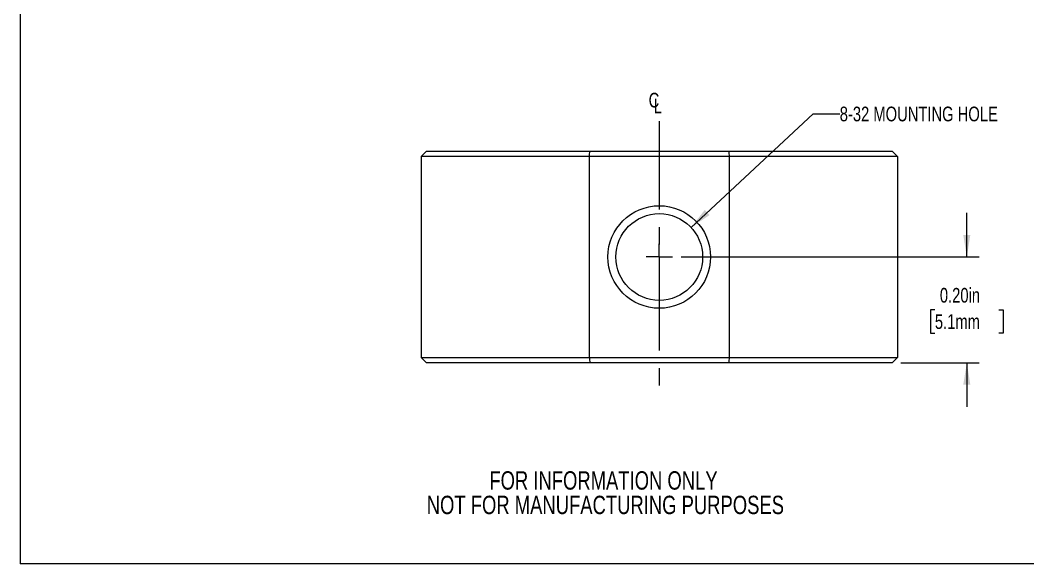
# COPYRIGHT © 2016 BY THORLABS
# Model space of a CAD drawing. Header units: inches. Extents: x 0.1 to 10.9, y 0.1 to 8.4.
# Drawn here: x 0.06 to 5.77, y 0.06 to 3.15 of the extents above; entities that cross this region are included whole.
import ezdxf

# ---------------------------------------------------------------- set-up
doc = ezdxf.new("R2010")
doc.units = ezdxf.units.IN
doc.header["$MEASUREMENT"] = 0
doc.linetypes.add('CENTERX2', pattern=[0.8, 0.5, -0.1, 0.1, -0.1])
doc.styles.add('SLDTEXTSTYLE0', font='TXT', dxfattribs={"width": 0.75})
doc.dimstyles.new('SLDDIMSTYLE5', dxfattribs={"dimtxt": 0.083333, "dimasz": 0.125, "dimexe": 0, "dimexo": 0.0625, "dimgap": 0.020833, "dimtad": 0, "dimtih": 1, "dimtoh": 1, "dimlfac": 0.333333, "dimrnd": 1e-09, "dimzin": 0, "dimdsep": 46, "dimtxsty": 'SLDTEXTSTYLE0', "dimsah": 1, "dimcen": 0.09, "dimadec": 0, "dimazin": 0, "dimtfac": 1, "dimtmove": 0, "dimatfit": 0, "dimfxl": 1, "dimfrac": 2, "dimtolj": 1, "dimtzin": 12, "dimarcsym": 0})
doc.dimstyles.new('SLDDIMSTYLE6', dxfattribs={"dimtxt": 0.083333, "dimasz": 0.125, "dimexe": 0, "dimexo": 0.0625, "dimgap": 0.020833, "dimtad": 0, "dimtih": 1, "dimtoh": 1, "dimlfac": 0.333333, "dimrnd": 1e-09, "dimzin": 12, "dimdsep": 46, "dimtxsty": 'SLDTEXTSTYLE0', "dimsah": 1, "dimcen": 0, "dimadec": 0, "dimazin": 3, "dimtfac": 1, "dimtofl": 0, "dimtmove": 0, "dimatfit": 3, "dimfxl": 1, "dimfrac": 2, "dimtolj": 1, "dimtzin": 12, "dimarcsym": 0})

# ---------------------------------------------------------------- blocks, each defined once
blk = doc.blocks.new('SW_NOTE_2')
at = {"color": 0, "linetype": 'Continuous', "lineweight": 0, "char_height": 0.104167, "attachment_point": 2, "style": 'SLDTEXTSTYLE0'}
for s, insert in [('FOR INFORMATION ONLY', (0.8219, 0.1343)), ('NOT FOR MANUFACTURING PURPOSES', (0.8326, -0.0046))]:
    blk.add_mtext(s, dxfattribs=dict(at, insert=insert))
blk = doc.blocks.new('_D_6')
at = {"color": 8, "linetype": 'Continuous', "lineweight": 0}
for p, q in [((5.4274, 1.8012), (5.4274, 2.0512)), ((3.8087, 1.8012), (5.4974, 1.8012)), ((5.2463, 1.5012), (5.221, 1.5012)), ((5.221, 1.5012), (5.221, 1.3688)), ((5.6085, 1.5012), (5.6339, 1.5012)), ((5.6339, 1.5012), (5.6339, 1.3688)), ((5.221, 1.3688), (5.2463, 1.3688)), ((5.6339, 1.3688), (5.6085, 1.3688)), ((5.0537, 1.2012), (5.4974, 1.2012)), ((5.4274, 1.2012), (5.4274, 0.9512))]:
    blk.add_line(p, q, dxfattribs=at)
for points in [[(5.4274, 1.8012), (5.4474, 1.9262), (5.4074, 1.9262)], [(5.4274, 1.2012), (5.4074, 1.0762), (5.4474, 1.0762)]]:
    blk.add_solid(points, dxfattribs=at)
at = {"color": 8, "linetype": 'Continuous', "lineweight": 0, "char_height": 0.08333, "attachment_point": 1, "style": 'SLDTEXTSTYLE0'}
for s, insert in [('0.20in', (5.2747, 1.6256)), ('5.1mm', (5.2463, 1.4763))]:
    blk.add_mtext(s, dxfattribs=dict(at, insert=insert))
blk = doc.blocks.new('_D_7')
at = {"color": 8, "linetype": 'Continuous', "lineweight": 0}
for p, q in [((3.8639, 1.9687), (4.557, 2.6131)), ((4.557, 2.6131), (4.707, 2.6131))]:
    blk.add_line(p, q, dxfattribs=at)
blk.add_solid([(3.8639, 1.9687), (3.9691, 2.0392), (3.9418, 2.0685)], dxfattribs=at)
at = {"color": 8, "linetype": 'Continuous', "lineweight": 0, "insert": (4.707, 2.6543), "char_height": 0.083333, "attachment_point": 1, "style": 'SLDTEXTSTYLE0'}
blk.add_mtext('8-32 MOUNTING HOLE', dxfattribs=at)
blk = doc.blocks.new('SW_SYMBOL_MOD_CL')
at = {"color": 0, "linetype": 'Continuous', "lineweight": 0, "char_height": 30.8, "attachment_point": 5, "style": 'SLDTEXTSTYLE0'}
for s, insert in [('C', (15.7, 23.6)), ('L', (23.6, 11.8))]:
    blk.add_mtext(s, dxfattribs=dict(at, insert=insert))
blk = doc.blocks.new('SW_CENTERMARKSYMBOL_1')
at = {"color": 0, "linetype": 'Continuous', "lineweight": 0}
for q in [(0, 0.075), (-0.075, 0), (0, -0.075), (0.075, 0)]:
    blk.add_line((0, 0), q, dxfattribs=at)

msp = doc.modelspace()

# ---------------------------------------------------------------- linework, layer by layer
at = {"color": 7, "linetype": 'Continuous', "lineweight": 0}
for p, q in [((0.06, 8.44), (0.06, 0.06)), ((2.3637, 2.4012), (3.2906, 2.4012)), ((3.2906, 2.4012), (4.0769, 2.4012)), ((4.0769, 2.4012), (5.0037, 2.4012)), ((4.3174, 2.4012), (4.3174, 2.4013)), ((2.3337, 2.3712), (2.3337, 1.2312)), ((3.2871, 2.3712), (2.3337, 2.3712)), ((3.2871, 2.3712), (3.2871, 1.2312)), ((4.0803, 2.3712), (3.2871, 2.3712)), ((4.0803, 2.3712), (4.0803, 1.2312)), ((5.0337, 2.3712), (4.0803, 2.3712)), ((5.0337, 2.3712), (5.0337, 1.2312)), ((2.3337, 1.2312), (3.2871, 1.2312)), ((3.2906, 1.2012), (2.3637, 1.2012)), ((3.2871, 1.2312), (4.0803, 1.2312)), ((4.0769, 1.2012), (3.2906, 1.2012)), ((5.0037, 1.2012), (4.0769, 1.2012)), ((4.0803, 1.2312), (5.0337, 1.2312)), ((10.94, 0.06), (0.06, 0.06))]:
    msp.add_line(p, q, dxfattribs=at)
at = {"color": 7, "linetype": 'CENTERX2', "lineweight": 0}
msp.add_line((3.6837, 2.5712), (3.6837, 1.0313), dxfattribs=at)
at = {"color": 7, "linetype": 'Continuous', "lineweight": 0}
for radius in [0.291, 0.246]:
    msp.add_circle((3.6837, 1.8012), radius, dxfattribs=at)
for points in [[(2.3337, 2.3712), (2.3437, 2.3812), (2.3537, 2.3912), (2.3637, 2.4012)], [(3.2871, 2.3712), (3.2883, 2.3812), (3.2894, 2.3912), (3.2906, 2.4012)], [(4.0769, 2.4012), (4.078, 2.3912), (4.0792, 2.3812), (4.0803, 2.3712)], [(5.0337, 2.3712), (5.0237, 2.3812), (5.0137, 2.3912), (5.0037, 2.4012)], [(2.3337, 1.2312), (2.3437, 1.2212), (2.3537, 1.2112), (2.3637, 1.2012)], [(3.2871, 1.2312), (3.2883, 1.2212), (3.2894, 1.2112), (3.2906, 1.2012)], [(4.0803, 1.2312), (4.0792, 1.2212), (4.078, 1.2112), (4.0769, 1.2012)], [(5.0037, 1.2012), (5.0137, 1.2112), (5.0237, 1.2212), (5.0337, 1.2312)]]:
    msp.add_open_spline(points, degree=3, dxfattribs=at)

# ---------------------------------------------------------------- block references
at = {"color": 7, "linetype": 'Continuous', "lineweight": 0, "xscale": 0.0027037109, "yscale": 0.0027037109, "zscale": 0.0027037109}
msp.add_blockref('SW_SYMBOL_MOD_CL', (3.6112, 2.6268), dxfattribs=at)
at = {"color": 7, "linetype": 'Continuous', "lineweight": 0}
for name, p in [('SW_CENTERMARKSYMBOL_1', (3.6837, 1.8012)), ('SW_NOTE_2', (2.5455, 0.4511))]:
    msp.add_blockref(name, p, dxfattribs=at)

# ---------------------------------------------------------------- dimensions: what is measured, and where the dimension line sits
at = {"color": 8, "linetype": 'Continuous', "lineweight": 0}
dim = msp.add_diameter_dim_2p(p1=(3.5036, 1.6337), p2=(3.8639, 1.9687), text='8-32 MOUNTING HOLE', dimstyle='SLDDIMSTYLE6', override={"dimpost": '<>'}, dxfattribs=at)
dim.commit()
dim.dimension.update_dxf_attribs({"geometry": '_D_7', "text_midpoint": (5.293, 2.6131), "dimtype": 163})
dim = msp.add_linear_dim(base=(5.4274, 1.2012), p1=(3.7587, 1.8012), p2=(5.0037, 1.2012), angle=90, dimstyle='SLDDIMSTYLE5', dxfattribs=at)
dim.commit()
dim.dimension.update_dxf_attribs({"geometry": '_D_6', "text_midpoint": (5.4274, 1.5012), "dimtype": 160})

doc.saveas('drawing.dxf')
